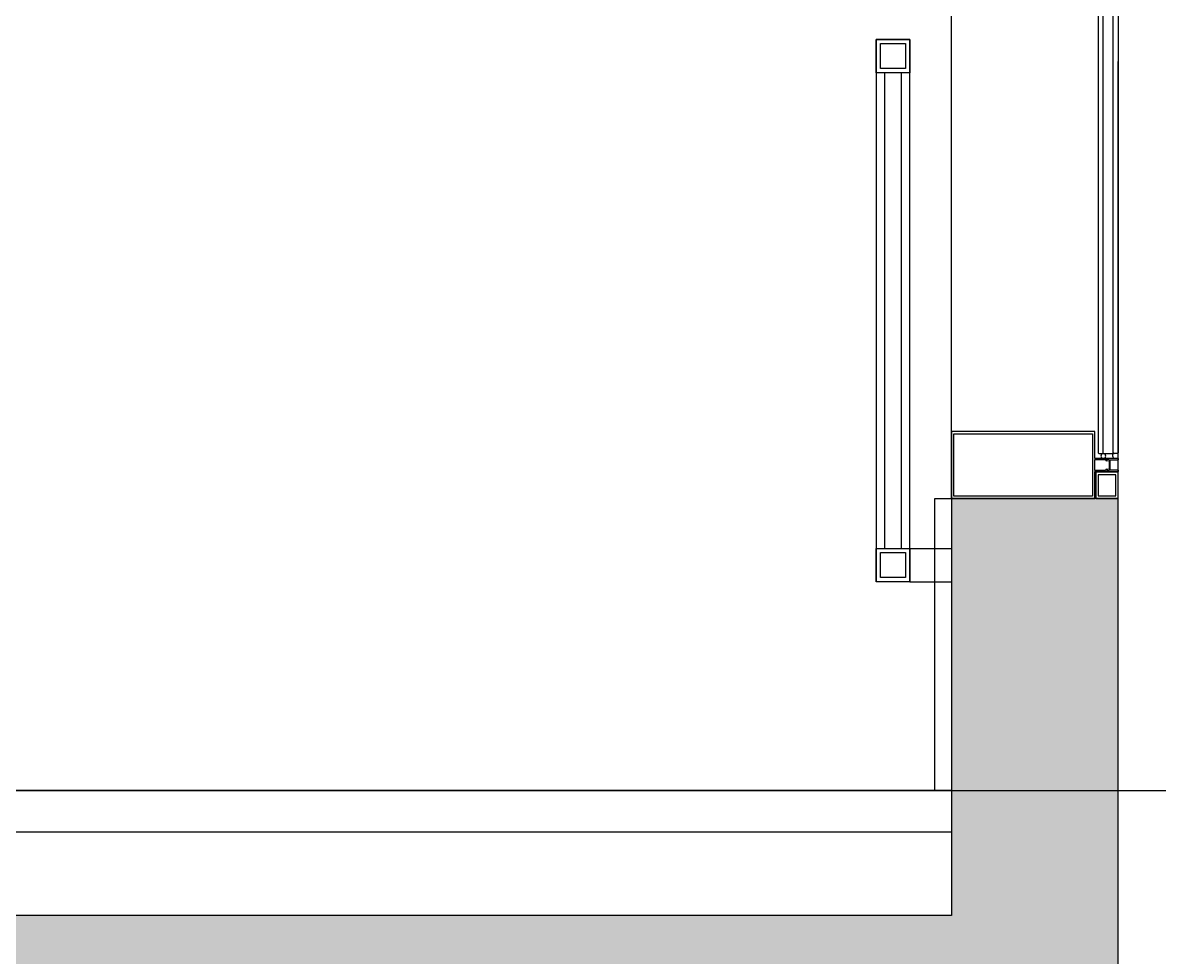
# Model space of a CAD drawing. Extents: x 1980812 to 2578970, y -669191 to 284498.
# Drawn here: x 2566755 to 2568118, y -260690 to -259570 of the extents above; entities that cross this region are included whole.
import ezdxf

# ---------------------------------------------------------------- set-up
doc = ezdxf.new("R2010")
doc.units = 0
doc.header["$LTSCALE"] = 1000
doc.header["$MEASUREMENT"] = 0
doc.linetypes.add('DOTE', pattern=[2.42, 2, -0.2, 0.02, -0.2])
for name, color, linetype in [('A-SECT-MCUT', 1, 'Continuous'), ('A-SECT-MCUT-FINE', 137, 'Continuous'), ('dote', 1, 'DOTE'), ('SPACE_HATCH', 8, 'Continuous'), ('WALL', 4, 'Continuous'), ('WINDOW', 2, 'Continuous'), ('栏杆', 143, 'Continuous'), ('空线', 3, 'Continuous'), ('面层', 31, 'Continuous')]:
    doc.layers.add(name, color=color, linetype=linetype)

# ---------------------------------------------------------------- blocks, each defined once
blk = doc.blocks.new('A$C32E42E09')
at = {"layer": '栏杆', "color": 2}
for p, q in [((60, 763.5), (60, 193.5)), ((80, 763.5), (80, 193.5))]:
    blk.add_line(p, q, dxfattribs=at)
at = {"layer": '栏杆'}
for p, q in [((50, 193.5), (0, 193.5)), ((50, 153.5), (0, 153.5))]:
    blk.add_line(p, q, dxfattribs=at)
blk.add_lwpolyline([(50, 153.5), (50, 803.5), (90, 803.5), (90, 153.5)], dxfattribs=at)
at = {"layer": '栏杆', "color": 2}
for points in [[(50, 763.5), (90, 763.5), (90, 803.5), (50, 803.5)], [(55, 768.5), (85, 768.5), (85, 798.5), (55, 798.5)], [(50, 153.5), (90, 153.5), (90, 193.5), (50, 193.5)], [(55, 158.5), (85, 158.5), (85, 188.5), (55, 188.5)]]:
    blk.add_lwpolyline(points, close=True, dxfattribs=at)
blk = doc.blocks.new('19层')
at = {"layer": 'SPACE_HATCH'}
h = blk.add_hatch(color=256, dxfattribs=at)
h.dxf.hatch_style = 1
h.paths.add_polyline_path([(26200, -250), (19000, -250), (19000, -1350), (18500, -1350), (18500, -250), (14577.7, -250), (10600, -250), (10600, -250), (10600, -1350), (10100, -1350), (10100, -250), (3300, -250), (3300, -900), (2900, -900), (2900, -250), (50, -250), (50, -800), (670, -800), (670, -900), (-200, -900), (-200, 150), (-200, 350), (0, 350), (0, -150), (14234.9, -150), (28900, -150), (28900, 350), (29100, 350), (29100, 150), (29100, 150), (29100, -900), (28230, -900), (28230, -800), (28850, -800), (28850, -250), (26600, -250), (26600, -900), (26200, -900)])
at = {"layer": 'A-SECT-MCUT', "elevation": 0}
for points in [[(-189.3, 384.7), (-185.5, 385), (-184.6, 383.9), (-185.2, 383.5), (-185.7, 384), (-189.3, 383.1), (-189.3, 382.3), (-200.5, 382.3), (-200.5, 383.7), (-190.5, 383.7), (-190.5, 396.2), (-200.5, 396.2), (-200.5, 397.7), (-189.3, 397.7), (-189.3, 396.9), (-185.7, 396), (-185.2, 396.5), (-184.6, 396.1), (-185.5, 395), (-189.3, 395.3)], [(-200, 381.3), (-173, 381.3), (-173, 350), (-200, 350)], [(-197, 378.3), (-176, 378.3), (-176, 353), (-197, 353)]]:
    blk.add_lwpolyline(points, close=True, dxfattribs=at)
at = {"layer": 'A-SECT-MCUT-FINE'}
blk.add_line((-181, 403.7, 0), (-195, 403.7, 0), dxfattribs=at)
blk.add_circle((-182.2, 400.7, 0), 2.98, dxfattribs=at)
blk.add_arc((-198.8, 401.2, 0), 5.39, 320.5682, 27.9183, dxfattribs=at)
at = {"layer": 'WALL'}
for p, q in [((-200, 150, 0), (-200, 350, 0)), ((-200, 350, 0), (0, 350, 0)), ((-200, 150, 0), (-200, 350, 0)), ((0, 350, 0), (0, -150, 0)), ((-200, 150, 0), (-200, 150, 0)), ((-200, -900, 0), (-200, 150, 0)), ((-200, 150, 0), (-200, 150, 0)), ((0, -150, 0), (14234.9, -150, 0))]:
    blk.add_line(p, q, dxfattribs=at)
at = {"layer": 'WINDOW'}
for p, q in [((-200, 404.7, 0), (-199, 403.7, 0)), ((-199, 403.7, 0), (-195, 403.7, 0)), ((-195, 403.7, 0), (-194, 404.7, 0)), ((-181, 403.7, 0), (-182, 404.7, 0)), ((-177, 403.7, 0), (-181, 403.7, 0)), ((-176, 404.7, 0), (-177, 403.7, 0))]:
    blk.add_line(p, q, dxfattribs=at)
at = {"layer": '面层'}
for p, q in [((0, 0), (14234.9, 0, 0)), ((0, -50), (14234.9, -50, 0))]:
    blk.add_line(p, q, dxfattribs=at)
at = {"layer": '面层', "elevation": 0}
blk.add_lwpolyline([(20, 0), (20, 350), (0, 350)], dxfattribs=at)
at = {"layer": '栏杆', "rotation": 359.9999999999997}
blk.add_blockref('A$C32E42E09', (0, 96.5, 0), dxfattribs=at)
blk = doc.blocks.new('pm5')
at = {"layer": 'A-SECT-MCUT', "elevation": 0}
for points in [[(0, -3610), (0, -3650), (-135.6, -3650), (-172, -3650), (-172, -3617.7), (-188.7, -3617.7), (-188.7, -3616.9), (-185.2, -3616), (-184.7, -3616.5), (-172, -3616.5), (-172, -3610), (-172, -3603.5), (-184.7, -3603.5), (-185.2, -3604), (-188.7, -3603.1), (-188.7, -3602.3), (-172, -3602.3), (-172, -3570), (-135.6, -3570), (0, -3570)], [(-169, -3647.5), (-3, -3647.5), (-3, -3610), (-3, -3572.5), (-169, -3572.5)], [(-189.3, -3615.3), (-185.5, -3615), (-184.6, -3616.1), (-185.2, -3616.5), (-185.7, -3616), (-189.3, -3616.9), (-189.3, -3617.7), (-200.5, -3617.7), (-200.5, -3616.3), (-190.5, -3616.3), (-190.5, -3603.8), (-200.5, -3603.8), (-200.5, -3602.3), (-189.3, -3602.3), (-189.3, -3603.1), (-185.7, -3604), (-185.2, -3603.5), (-184.6, -3603.9), (-185.5, -3605), (-189.3, -3604.7)], [(-200, -3618.7), (-173, -3618.7), (-173, -3650), (-200, -3650)], [(-197, -3621.7), (-176, -3621.7), (-176, -3647), (-197, -3647)]]:
    blk.add_lwpolyline(points, close=True, dxfattribs=at)
at = {"layer": 'A-SECT-MCUT-FINE'}
for p, q in [((0, -3650, 0), (0, -1456.6, 0)), ((-181, -3596.3, 0), (-195, -3596.3, 0))]:
    blk.add_line(p, q, dxfattribs=at)
blk.add_circle((-182.2, -3599.3, 0), 2.98, dxfattribs=at)
blk.add_arc((-198.8, -3598.8, 0), 5.39, 320.5682, 27.9183, dxfattribs=at)
at = {"layer": 'WINDOW'}
for p, q in [((-200, -2914.7, 0), (-200, -3595.3, 0)), ((-194, -3595.3, 0), (-194, -2914.7, 0)), ((-182, -3595.3, 0), (-182, -2914.7, 0)), ((-176, -2914.7, 0), (-176, -3595.3, 0)), ((-200, -3595.3, 0), (-199, -3596.3, 0)), ((-199, -3596.3, 0), (-195, -3596.3, 0)), ((-195, -3596.3, 0), (-194, -3595.3, 0)), ((-181, -3596.3, 0), (-182, -3595.3, 0)), ((-177, -3596.3, 0), (-181, -3596.3, 0)), ((-176, -3595.3, 0), (-177, -3596.3, 0))]:
    blk.add_line(p, q, dxfattribs=at)

msp = doc.modelspace()

# ---------------------------------------------------------------- linework, layer by layer
at = {"layer": 'dote'}
for p, q in [((2568068.4, -317277, 0), (2568068.4, -256000.4, 0)), ((2537150.5, -260490.4, 0), (2570533, -260490.4, 0))]:
    msp.add_line(p, q, dxfattribs=at)

# ---------------------------------------------------------------- block references
at = {"layer": '空线', "xscale": -1, "rotation": 359.9999999999997}
for name, p in [('pm5', (2567868.4, -256490.4, 0)), ('19层', (2567868.4, -260490.4, 0))]:
    msp.add_blockref(name, p, dxfattribs=at)

doc.saveas('drawing.dxf')
